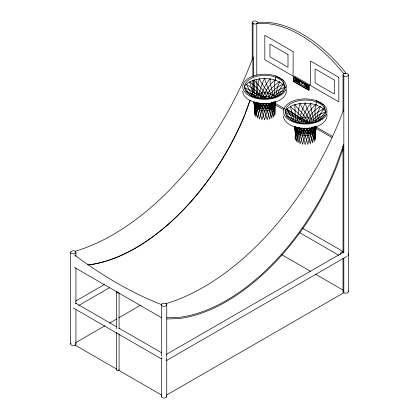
<?xml version="1.0" encoding="UTF-8"?>
<svg xmlns="http://www.w3.org/2000/svg" width="419" height="419" viewBox="0 0 419 419"><rect width="100%" height="100%" fill="white"/><g stroke="black" fill="none" stroke-linecap="round" stroke-linejoin="round"><path stroke-width="0.63" d="M274.691 101.859L274.974 114.115L274.581 106.625L275.498 101.775M315.355 126.548L315.638 138.804L315.24 131.315L316.162 126.465M275.493 101.429C270.669 107.327 260.513 107.238 254.852 102.561L254.522 113.905L254.862 102.079M316.151 126.119C311.333 132.016 301.177 131.922 295.515 127.25L295.18 138.595L295.526 126.768M254.946 97.198L254.103 79.72C258.591 86.173 265.347 90.886 267.332 98.826M295.61 121.887L294.767 104.41C299.255 110.862 306.011 115.576 307.996 123.516M275.602 101.697L274.581 106.625L273.513 117.053C272.172 112.47 272.36 106.772 268.726 103.174L264.593 105.913L263.342 108.699L261.927 110.674L259.476 119.069L257.386 109.102L254.852 102.561M316.261 126.386L315.24 131.315L314.177 141.742C312.831 137.16 313.024 131.461 309.384 127.863L305.252 130.602L304 133.389L302.586 135.363L300.14 143.759L298.05 133.787L295.515 127.25M255.92 102.566L254.914 112.381L254.055 101.712M296.579 127.256L295.578 137.071L294.719 126.402L296.463 141.559L298.05 133.787L299.606 129.68L302.235 127.989C307.515 131.503 308.724 138.202 310.369 143.864C311.469 137.814 312.941 131.713 315.926 126.36M272.308 102.178L273.696 111.15L274.675 103.572L275.44 101.712L274.675 112.58L273.696 102.136L274.675 103.572L274.974 105.101L274.581 115.639L273.303 106.316L272.015 102.32L267.532 105.714L266.154 108.699L264.567 110.904L261.927 119.687C260.314 113.717 259.319 106.971 255.051 102.226M312.967 126.868L314.36 135.835L315.334 128.261L316.099 126.402L315.334 137.27L314.36 126.826L315.334 128.261L315.638 129.79L315.24 140.328L313.962 131.006L312.679 127.009L308.19 130.403L306.818 133.389L305.231 135.594L302.586 144.377C300.978 138.406 299.978 131.66 295.714 126.915M256.381 97.575L258.004 84.711L259.235 78.494C262.226 85.659 268.328 91.002 269.637 98.884M296.951 122.846L298.668 109.396L299.899 103.184C302.89 110.349 308.992 115.691 310.301 123.574M257.334 102.665L255.983 110.967L254.914 103.367L254.343 102.267M297.993 127.355L296.642 135.656L295.578 128.057L295.007 126.952M275.712 101.676C276.304 113.832 253.809 114.256 253.872 102.178M316.376 126.365C316.864 138.846 293.855 138.762 294.442 126.287M273.696 102.136L272.109 109.909L270.674 103.053M314.36 126.826L312.768 134.599L311.333 127.743M259.12 102.933L257.643 109.762L256.109 102.555M299.779 127.622L298.307 134.447L296.772 127.245M275.864 97.224L277.352 87.304L279.803 81.674C273.256 85.549 267.841 91.358 265.175 98.544M316.523 121.908L318.011 111.993L320.462 106.363C313.92 110.239 308.504 116.047 305.833 123.233M261.189 103.456L259.79 108.846L258.141 102.618M271.627 102.755L270.019 108.95L268.642 103.535M301.848 128.146L300.454 133.53L298.799 127.308M312.286 127.444L310.678 133.635L309.301 128.224M297.851 122.851L298.847 122.275C300.392 115.576 302.219 108.909 305.409 102.765C306.252 109.809 311.427 115.199 311.972 122.275L312.967 122.851M260.12 98.612C262.079 91.295 265.437 84.36 270.26 78.494C269.454 85.193 273.068 91.049 273.178 97.611M300.784 123.296C302.738 115.979 306.1 109.05 310.919 103.184C310.112 109.883 313.726 115.733 313.841 122.301M263.692 103.378L262.273 108.28L260.854 103.451M304.351 128.067L302.937 132.97L301.518 128.141M268.967 103.535L267.568 108.332L266.159 103.404M309.631 128.224L308.232 133.022L306.823 128.094M266.337 103.42L264.928 108.107L263.514 103.393M307.001 128.109L305.592 132.792L304.173 128.078M274.838 101.796L271.852 109.249L269.705 119.174C268.066 113.512 266.851 106.814 261.571 103.299L258.947 104.991L257.386 109.102L255.8 116.87L254.82 106.426L253.909 102.157M244.921 114.272L249.776 100.879M251.541 96.009L252.647 92.96M252.867 92.353L253.008 80.249M250.169 100.256L244.869 114.869A181.815 104.97 -60 0 1 89.53 264.782L87.629 264.86M251.714 95.993L253.176 91.96L253.176 80.233M343.821 144.403L335.514 167.312A181.815 104.97 -60 0 1 180.175 317.225L166.856 317.749M262.488 98.685C264.871 91.274 269.417 84.701 275.393 79.72C273.188 85.523 275.032 91.41 274.66 97.308M303.152 123.375C305.535 115.963 310.081 109.39 316.052 104.41C313.852 110.213 315.69 116.1 315.324 121.997M256.14 102.246L257.004 103.153L255.8 107.861L254.82 115.44L254.522 104.891L254.914 103.367L255.627 102.425M267.83 98.811C270.574 91.965 276.477 87.005 283.186 84.219L279.599 89.394L277.986 93.238L277.357 96.37L278.567 95.291L280.84 91.745L285.313 87.183C279.688 88.901 273.869 92.007 271.313 97.585C266.83 95.831 261.446 95.773 257.187 98.161M308.494 123.5C311.233 116.655 317.141 111.695 323.845 108.909L320.263 114.083L318.65 117.922L318.021 121.06L319.226 119.981L321.504 116.435L325.972 111.873C320.352 113.591 314.533 116.697 311.972 122.275C307.808 120.593 303.01 120.593 298.847 122.275C296.971 116.419 289.89 115.319 285.376 112.151M274.105 97.198C276.163 93.893 279.918 91.698 283.726 90.981M314.769 121.887C316.827 118.582 320.577 116.388 324.39 115.665M254.228 97.067C259.272 91.269 270.47 91.258 275.372 97.234M294.892 121.756C299.936 115.958 311.128 115.948 316.031 121.924M296.285 127.114L295.578 128.057L295.18 129.581L295.484 140.124L296.463 132.551L297.668 127.842C302.387 132.069 303.466 138.82 305.231 144.602C307.012 138.05 308.84 130.786 314.543 126.554M274.403 102.252C270.14 107.002 268.778 113.675 267.222 119.74C265.494 113.727 264.007 106.829 258.617 102.948M315.062 126.936C310.804 131.692 309.442 138.359 307.881 144.429C306.153 138.411 304.665 131.514 299.281 127.638M273.885 101.864C268.181 106.096 266.348 113.36 264.567 119.913C262.807 114.136 261.723 107.379 257.004 103.153M281.992 93.432L278.567 95.291M322.656 118.121L319.226 119.981M256.789 23.584L258.68 22.495A121.594 70.203 60 0 1 345.712 72.738L343.821 73.833A121.594 70.203 60 0 0 256.789 23.584L256.789 75.08M293.384 76.604L294.332 76.054L309.468 84.795L309.468 89.708L308.52 90.258L293.384 81.516L293.384 76.604L308.52 85.34L309.468 84.795M293.798 81.281L308.112 89.546L308.112 85.576L293.798 77.311L293.798 81.281L294.74 80.736L307.955 88.362M75.619 301.125L104.478 284.464M78.861 305.43L109.417 287.79M75.535 342.768L104.986 325.762M109.521 323.149L116.88 318.896M118.582 317.916L140.669 305.163M166.364 354.416L343.465 252.165M166.778 360.356L346.707 256.475M166.542 395.086L343.821 292.734L343.821 258.062M166.867 319.006L179.819 318.498A183.213 105.782 -60 0 0 336.357 167.432L343.821 146.839L342.69 146.184M245.707 91.253L252.997 94.516L255.009 96.019L255.721 97.648M286.366 115.943L293.661 119.206L295.673 120.709L296.38 122.338M275.445 75.886L279.96 77.887L283.422 80.49A21.788 12.58 0 0 1 268.333 99.172A21.788 12.58 0 0 1 243.093 84.596A21.788 12.58 0 0 1 275.445 75.886L283.422 80.49M244.424 86.309A21.788 12.58 0 0 1 275.445 80.228L279.96 82.229L283.422 84.832A21.788 12.58 0 0 1 285.334 87.341M316.109 100.576L320.619 102.576L324.081 105.179A21.788 12.58 0 0 1 308.997 123.862A21.788 12.58 0 0 1 283.757 109.286A21.788 12.58 0 0 1 316.109 100.576L324.081 105.179M285.082 110.998A21.788 12.58 0 0 1 316.109 104.918L320.619 106.913L324.081 109.521A21.788 12.58 0 0 1 325.992 112.03M244.712 87.461C249.232 90.63 256.308 91.73 258.183 97.585C259.733 90.886 261.561 84.219 264.75 78.075C265.594 85.12 270.763 90.509 271.313 97.585L272.308 98.161M306.886 84.648L305.943 84.104L305.943 86.754L307.363 87.571L307.363 84.921M256.789 92.709L266.961 98.585M273.178 102.173L284.48 108.699M286.177 109.678L309.913 123.38M315.565 126.643L332.518 136.432M253.008 91.971L264.85 98.811M271.622 102.718L284.03 109.883M285.156 110.532L307.158 123.233M313.925 127.14L331.974 137.563M342.553 146.566L343.68 147.221M302.618 228.193L343.229 251.641A2.676 1.545 -60 0 0 340.066 254.448M299.941 232.828L338.861 255.302M281.657 254.663L310.479 271.303M315.565 274.236L343.255 290.226M74.472 267.422L161.341 317.571M75.415 303.026L116.592 326.799M118.849 328.103L161.718 352.85M73.304 307.986L161.299 358.79M74.964 345.052L116.786 369.197A1.336 0.77 0 0 0 116.707 370.239A1.336 0.77 0 0 0 118.498 370.375A1.336 0.77 0 0 0 118.891 369.359M118.677 370.291L161.629 395.086M285.239 112.344L291.593 120.457M244.576 87.655L250.583 95.286M298.847 122.275L299.491 123.176M302.607 123.458C299.973 116.126 292.813 113.324 286.973 108.909L291.954 118.388L292.802 121.06M261.943 98.769C259.309 91.442 252.149 88.634 246.309 84.219L251.295 93.699L252.138 96.37M305.273 123.233C302.874 115.592 295.688 111.794 290.357 106.363L294.332 121.662M264.609 98.544C262.215 90.902 255.024 87.105 249.693 81.674L253.673 96.972M294.567 126.229L296.463 132.551L298.05 142.8L300.14 134.75L302.324 130.356L305.823 128.198C310.489 131.561 310.982 137.888 312.516 142.947C312.59 137.165 315.098 131.833 316.099 126.402M254.05 102.1L255.8 107.861L257.386 118.111L259.476 110.061L261.666 105.667L265.164 103.509C269.831 106.871 270.318 113.198 271.852 118.258C271.931 112.475 274.435 107.144 275.44 101.712M294.494 126.255C295.877 135.253 310.17 135.353 315.371 129.597L315.146 127.407M274.487 102.718L274.712 104.907C269.663 110.496 255.941 110.595 254.055 102.257M348.388 74.928A2.676 1.545 0 0 1 344.376 76.263A2.676 1.545 0 0 1 344.376 73.587A2.676 1.545 0 0 1 348.388 74.928L348.388 291.645M343.821 76.017L343.821 252.825M343.035 74.928L343.035 111.48M343.035 148.687L343.035 253.128M343.035 258.35L343.035 291.645M324.081 106.421L324.081 109.521M316.109 101.817L316.109 104.918M308.52 85.34L308.52 90.258M305.331 83.69L305.331 86.424L304.859 86.146L304.859 85.057L303.911 84.512L303.911 82.873M299.878 80.474L299.878 83.124L298.464 82.302L298.464 79.652M299.559 80.658L299.559 82.564L298.784 82.119L298.784 80.212M298.119 79.432L298.119 82.087L296.699 81.265L296.699 78.615M297.794 79.62L297.794 81.527L297.024 81.082L297.024 79.175M296.092 78.788L296.092 80.972L295.62 80.699L295.62 77.971M294.74 77.332L294.74 80.736M283.422 81.731L283.422 84.832M275.445 77.127L275.445 80.228M256.789 79.652L256.789 94.668M253.176 76.326L253.176 56.78A225.144 129.99 -60 0 1 75.331 251.217L75.331 251.332M253.008 23.584L253.008 76.342M252.222 22.495L252.222 59.702M166.762 304.749A2.676 1.545 0 0 1 162.745 306.09A2.676 1.545 0 0 1 162.745 303.414A2.676 1.545 0 0 1 166.762 304.749L166.762 356.81M166.762 360.062L166.762 396.505M161.409 304.749L161.409 356.16M161.409 358.764L161.409 396.505M119.069 292.839L119.069 328.685M119.069 333.901L119.069 369.741M116.393 292.19L116.393 328.685M116.393 332.597L116.393 369.741M75.933 252.463A2.676 1.545 0 0 1 71.722 253.579A2.676 1.545 0 0 1 72.157 250.913A2.676 1.545 0 0 1 75.933 252.463L75.933 256.37M75.933 268.081L75.933 303.875M75.933 309.73L75.933 344.219M70.607 252.175L70.607 343.931M348.027 290.87A2.676 1.545 0 0 1 345.712 293.19A2.676 1.545 0 0 1 343.397 290.87M166.668 396.107A2.676 1.545 0 0 1 164.086 398.05A2.676 1.545 0 0 1 161.498 396.107M75.703 343.433A2.676 1.545 0 0 1 73.021 345.612A2.676 1.545 0 0 1 71.089 343.182M161.325 304.561A401.229 231.649 60 0 1 74.592 255.014M343.821 109.223A225.144 129.99 -60 0 1 165.976 303.66M244.701 114.885A181.815 104.97 -60 0 1 215.455 169.685M214.738 170.748A181.815 104.97 -60 0 1 106.929 260.833M106.332 261.016A181.815 104.97 -60 0 1 89.362 264.798M166.212 357.596A2.676 1.545 60 0 1 166.212 360.68M348.142 253.359A2.676 1.545 60 0 1 347.838 255.82M161.938 358.743A2.676 1.545 -60 0 1 161.938 357.611M118.677 292.734A1.336 0.77 0 0 1 116.671 292.661A1.336 0.77 0 0 1 117.063 291.519M326.815 114.167A21.788 12.58 0 0 1 306.64 128.361A21.788 12.58 0 0 1 283.422 115.812M286.151 89.477A21.788 12.58 0 0 1 265.976 103.671A21.788 12.58 0 0 1 242.763 91.122M338.835 77.384L310.531 61.043L310.531 85.555L338.835 101.896L338.835 77.384M293.122 51.616L264.818 35.275L264.818 59.786L293.122 76.127L293.122 51.616M334.294 80.003L315.072 68.905L315.072 82.931L334.294 94.029L334.294 80.003M288 54.575L269.946 44.152L269.946 56.827L288 67.25L288 54.575M304.974 83.9L304.273 83.491L304.273 84.303L304.974 84.706L304.974 83.9M306.944 85.162L306.362 84.827L306.362 86.513L306.944 86.848L306.944 85.162M302.712 83.313L301.292 82.496L301.292 83.041L302.712 83.858L302.712 83.313M253.558 23.831A2.676 1.545 0 0 0 257.575 22.495A2.676 1.545 0 0 0 253.558 21.16A2.676 1.545 0 0 0 253.558 23.831M293.53 121.149A20.196 11.659 0 0 0 325.484 112.931A20.196 11.659 0 0 0 297.186 101.063A20.196 11.659 0 0 0 293.53 121.149M252.872 96.459A20.196 11.659 0 0 0 284.82 88.241A20.196 11.659 0 0 0 256.522 76.373A20.196 11.659 0 0 0 252.872 96.459"/></g></svg>
